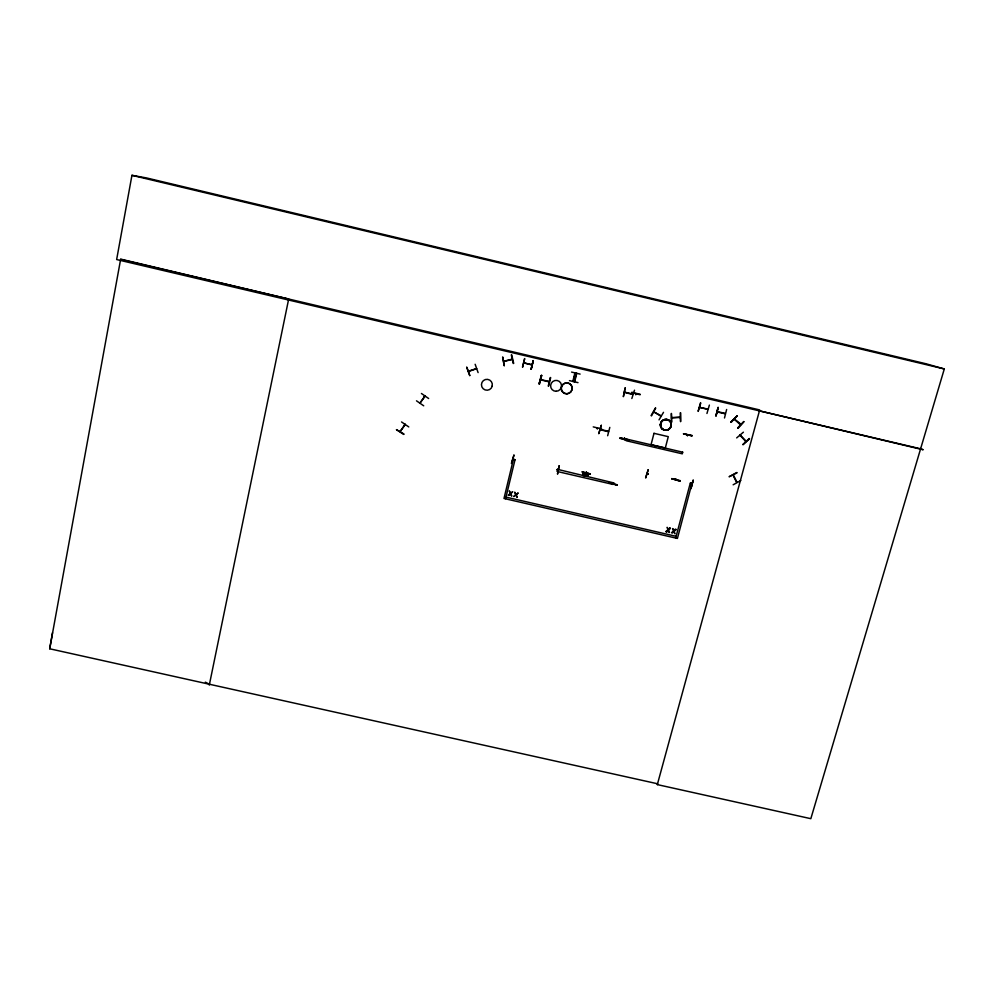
<?xml version="1.0" encoding="UTF-8"?>
<svg xmlns="http://www.w3.org/2000/svg" width="994" height="994" viewBox="0 0 994 994"><rect width="100%" height="100%" fill="white"/><g stroke="black" fill="none" stroke-linecap="round" stroke-linejoin="round"><path stroke-width="1.49" d="M736.976 482.252L733.261 474.821M660.861 416.126L653.63 411.764M586.224 472.001L586.373 472.61M586.535 472.162L586.348 472.896M597.357 428.725L597.605 428.103M613.335 483.743L613.435 482.699M478.102 372.601L475.144 364.276M624.331 438.006L624.617 438.888M635.936 394.568L636.098 393.984M636.048 393.972L635.738 394.655M734.678 419.642L740.542 424.86L739.772 424.14M739.946 424.314C743.686 425.544 731.696 417.269 735.113 419.53M687.562 435.658L687.363 434.9M468.298 371.184L476.524 368.637M469.715 375.583L466.745 367.308M469.827 375.546L466.807 367.246M468.472 371.594L469.218 370.886L468.447 371.035M557.361 469.317L613.621 482.86L613.049 483.68L613.261 482.848M624.804 439.236L624.095 439.584M400.259 431.259L405.291 424.624L404.471 425.208M468.398 371.557L476.586 368.637M420.089 402.881L425.159 396.184L424.339 396.768M687.314 435.695L687.947 435.136M740.108 435.335L740.542 435.844M740.418 435.844L739.958 435.223M745.898 441.063L745.55 440.64M582.919 475.418L583.304 472.896L588.411 473.591L588.088 476.201L582.832 475.492L583.242 472.809L588.498 473.529L588.026 476.114M583.764 474.598L583.876 473.914L587.566 474.424L587.454 475.095L583.764 474.598L587.454 475.095M657.432 784.626L657.655 783.794L49.7 648.784L52.52 632.669M49.7 648.784L120.609 259.446L759.689 409.938L657.32 784.601L810.831 818.683L944.3 368.96L926.048 363.779L146.329 177.889L131.941 175.317L116.646 259.546L920.469 448.779M671.733 478.76L680.008 481.059M671.696 478.586L680.008 481.108M209.287 685.114L288.682 299.02L120.672 259.111M628.556 440.019L620.07 437.981L628.531 440.081M617.349 484.811L608.962 482.624M628.432 440.466L620.007 438.404M608.974 482.823L617.262 485.171L608.999 482.711M590.225 474.312L581.912 471.802L590.349 473.865M569.45 380.627L577.999 382.64M513.401 459.253L503.995 498.466L677.411 538.437L691.936 483.419M515.041 459.638L505.611 498.715M541.655 375.459L539.133 383.933L541.556 375.471M541.245 375.397L539.146 383.933M541.606 375.446L539.531 383.982M550.688 377.621L548.589 386.157M548.253 386.07L550.254 377.484M522.533 367.134L524.67 358.573L522.571 367.184M532.001 364.661L523.565 362.972M571.575 372.091L580.111 374.104M532.014 365.022L523.85 362.748M531.144 369.209L533.231 360.648L531.094 369.196M531.218 369.271L533.206 360.648M513.973 455.153L511.45 463.452L513.91 455.14M512.916 459.539L513.649 459.812M572.83 381.423L574.93 372.887M574.333 377.583L574.52 376.838L575.34 377.186M574.246 377.558L575.066 377.919L574.395 376.962M576.371 373.21L574.321 381.783M574.669 381.858L576.756 373.309M613.584 482.947L613.099 484.438L557.075 471.454L557.472 469.839M601.308 425.345L598.761 433.719L601.295 425.333M607.657 435.732L609.807 427.383M557.137 469.789L558.094 469.59M557.833 469.876L557.385 469.503M559.162 465.701L557.51 474.138L559.274 465.726M682.629 452.084L682.306 453.823L626.183 440.727L626.531 438.988M601.668 428.923L593.232 426.886M631.799 392.245L640.26 394.307M620.082 437.944L628.78 439.944M631.836 398.532L634.507 390.182M624.63 438.068L624.53 439.696M613.36 483.656L613.559 482.91M647.144 473.989L648.163 474.039L647.057 473.964M690.308 483.034L675.696 537.916M718.078 407.453L715.953 415.989L718.09 407.453M726.639 409.466L724.489 417.989M675.845 478.71L676.119 479.605M700.447 402.93L698.123 411.379L700.795 403.005M691.998 435.794L683.499 433.819L692.097 435.447M706.945 413.479L709.381 405.092M690.842 488.439L693.129 480.164L691.029 488.539M690.954 488.514L693.216 480.239M428.65 398.507L421.431 393.487M424.363 396.569L424.885 395.96L420.089 403.005M400.234 431.495L405.005 424.413M404.57 425.022L405.303 424.463M408.77 426.935L401.564 421.953M403.974 434.018L396.407 429.619L403.701 434.44M416.498 400.818L423.717 405.813M405.055 424.301L404.496 425.01M736.641 482.413L732.938 474.958M651.107 415.604L655.406 407.95M655.729 408.112L651.505 415.827M661.085 415.74L660.327 415.778L661.06 416.2M659.034 419.866L663.507 412.324M680.082 416.921L679.424 417.468L680.107 417.356M730.963 422.028L737.25 415.778L730.988 422.052M731.249 422.288L737.25 415.778M743.698 421.493L737.66 427.954M738.07 428.302L743.997 421.754M600.326 429.47L608.539 431.247M624.543 392.145L632.756 394.009M717.121 411.603L725.272 413.355M510.593 493.086L512.755 491.757L510.854 493.633L511.736 496.143L510.407 493.906L508.232 495.335L510.158 493.359L509.288 490.874L510.593 492.999M508.916 495.497L510.407 493.906M516.048 494.341L518.197 492.937L516.308 494.888L517.191 497.398L515.861 495.161L513.687 496.59L515.613 494.614L514.743 492.142L516.048 494.254M669.894 527.951L668.453 529.504L669.894 527.951C672.006 528.398 665.968 530.548 669.521 532.535L668.192 530.311L666.663 531.79L668.192 530.311M675.286 529.193L673.857 530.746L676.019 529.442L674.094 531.293L676.019 529.442M673.857 530.746L672.54 528.559C676.082 530.548 669.968 532.685 672.118 533.132L673.646 531.653M665.992 531.641C671.72 527.155 663.88 532.163 666.726 531.889M736.678 437.907L743.4 432.179M742.816 444.467L749.314 438.503M749.575 438.789L743.102 444.765M540.873 379.633L549.011 381.423M512.892 459.414L513.749 459.216M653.729 411.864L661.209 415.803M736.778 472.498L729.087 476.76L736.976 472.896M733.15 484.799L740.791 480.537M512.121 359.517L503.709 361.431M504.207 365.68L502.653 356.945L504.244 365.668M680.219 417.468L671.559 417.853M511.289 354.92L513.239 363.518M512.208 359.082L503.784 361.331M511.699 354.833L513.712 363.406M671.36 422.152L671.385 413.417L671.758 422.077M680.716 412.895L680.492 421.518M672.441 417.791L671.683 417.604L680.269 417.082M671.733 417.443L672.354 417.84M680.666 421.568L680.231 412.858M548.912 381.845L540.661 379.87M608.514 431.744L600.339 429.781M691.824 484.525L691.165 484.327M632.743 394.481L624.381 392.344M587.454 474.486L583.876 473.914M648.187 469.764L645.628 478.002L648.2 469.715M668.018 529.864L667.148 527.317L668.453 529.504M674.031 531.194L674.914 533.778L673.584 531.554M690.408 483.159L692.035 483.544M513.413 459.365L515.054 459.75M626.605 439.087L682.741 452.195M718.215 407.515L715.953 415.989M717.146 411.963L725.148 413.777M759.441 410.87L923.19 449.773L920.556 448.505M131.941 175.317L944.3 368.96M671.696 478.636L680.07 480.574M691.24 484.041L691.986 484.177M647.318 473.84L648.076 474.014M557.286 469.516L558.056 469.702M631.625 392.667L640.136 394.767M683.499 433.819L691.973 435.919M708.101 409.106L699.788 407.441L707.803 409.354M513.078 459.626L513.836 459.452L513.165 459.079M205.323 682.145L209.461 684.257M740.182 435.012L746.096 441.237M745.363 441.025L745.873 441.572L740.17 435.409M575.377 372.986L573.265 381.534M676.119 536.325L505.996 497.099M597.481 428.041L597.282 428.799M653.99 433.322L651.058 444.641L665.321 447.971L668.279 436.664L653.99 433.322M625.164 387.933L623.387 396.531L625.164 387.933M492.278 386.02L492.254 386.02A5.455 5.442 -1.5 0 1 483.159 388.716A5.455 5.442 -1.5 0 1 485.333 379.546A5.455 5.442 -1.5 0 1 492.204 386.007L492.278 385.995M556.193 391.288A5.479 5.43 -40.2 0 0 560.74 382.976A5.479 5.43 -40.2 0 0 551.285 383.262A5.479 5.43 -40.2 0 0 556.193 391.288M566.828 393.786A5.479 5.417 -40 0 0 571.388 385.473A5.504 5.442 -40 0 0 561.908 385.722A5.504 5.442 -40 0 0 566.816 393.773A5.504 5.442 -40 0 0 571.388 385.436A5.479 5.417 -40 0 0 561.933 385.759A5.479 5.417 -40 0 0 566.828 393.786M665.905 430.24A5.492 5.355 -37 0 0 670.565 421.99A5.492 5.355 -37 0 0 661.134 422.288A5.504 5.355 -37 0 0 665.868 430.216A5.479 5.343 -37 0 0 670.552 422.003A5.467 5.33 -37 0 0 661.109 422.251A5.467 5.33 -37 0 0 665.856 430.166A5.504 5.355 -37 0 0 670.54 421.965A5.504 5.355 -37 0 0 661.097 422.251A5.492 5.355 -37 0 0 665.905 430.24A5.467 5.33 -37 0 0 670.49 421.965A5.479 5.343 -37 0 0 661.147 422.288A5.479 5.343 -37 0 0 665.905 430.228"/></g></svg>
